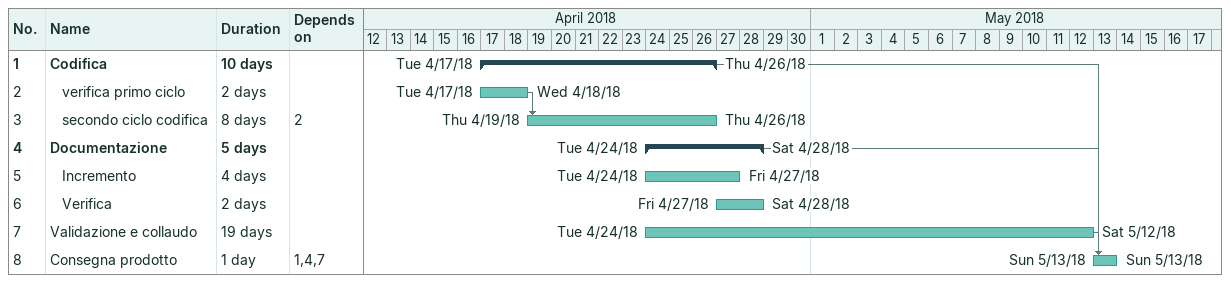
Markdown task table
| ID | Level | Task | Duration | Start | Finish | Predecessors |
|---|---|---|---|---|---|---|
| 1 | 1 | **Codifica** | 10d | 2018-04-17 | 2018-04-26 |  |
| 2 | 2 | verifica primo ciclo | 2d | 2018-04-17 | 2018-04-18 |  |
| 3 | 2 | secondo ciclo codifica | 8d | 2018-04-19 | 2018-04-26 | 2 |
| 4 | 1 | **Documentazione** | 5d | 2018-04-24 | 2018-04-28 |  |
| 5 | 2 | Incremento | 4d | 2018-04-24 | 2018-04-27 |  |
| 6 | 2 | Verifica | 2d | 2018-04-27 | 2018-04-28 |  |
| 7 | 1 | Validazione e collaudo | 19d | 2018-04-24 | 2018-05-12 |  |
| 8 | 1 | Consegna prodotto | 1d | 2018-05-13 | 2018-05-13 | 1, 4, 7 |
